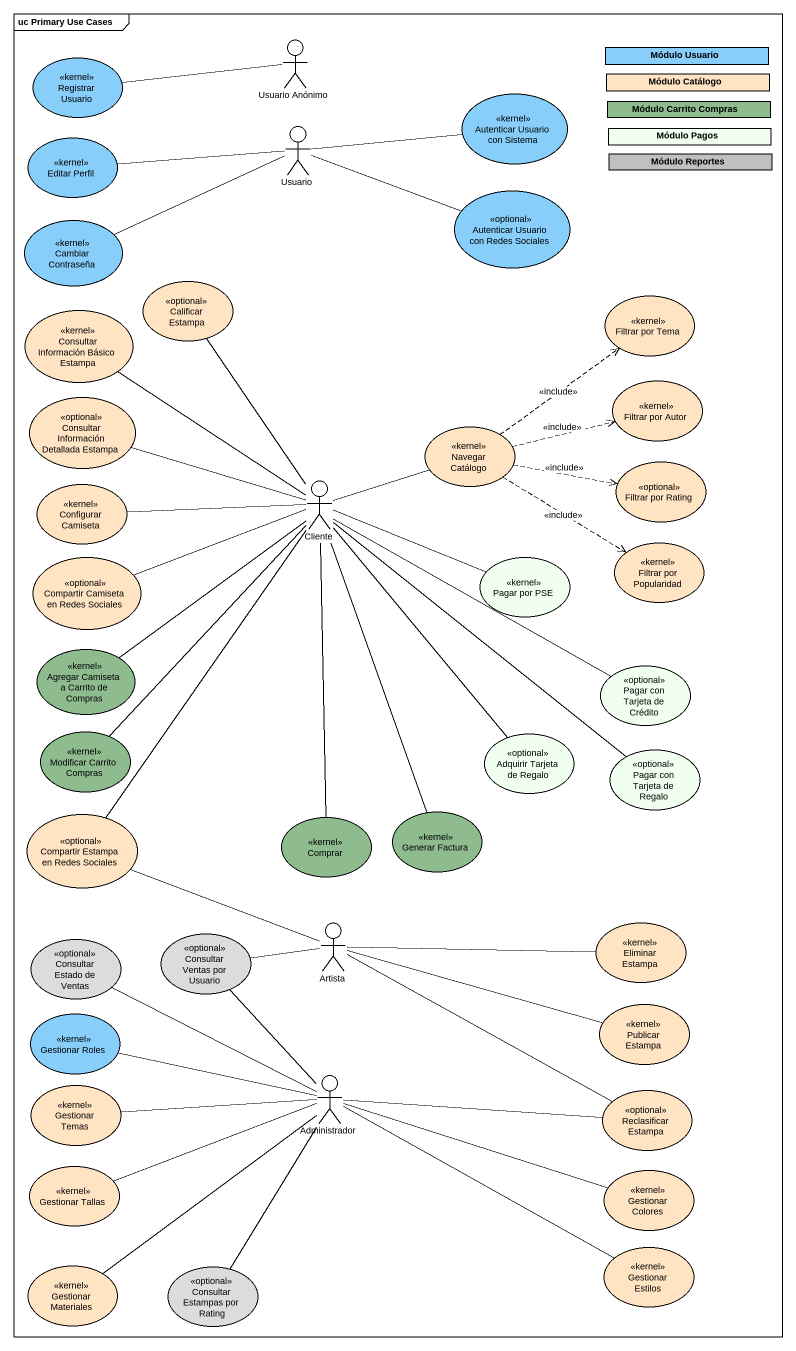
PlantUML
@startuml
mainframe uc Primary Use Cases
actor "Usuario Anónimo" as Usuario_Anónimo
rectangle "Módulo Usuario" as Módulo_Usuario #87CEFA
usecase "Registrar Usuario" as Registrar_Usuario <<kernel>> #87CEFA
rectangle "Módulo Catálogo" as Módulo_Catálogo #FFE4C4
actor Usuario
usecase "Autenticar Usuario con Sistema" as Autenticar_Usuario_con <<kernel>> #87CEFA
rectangle "Módulo Carrito Compras" as Módulo_Carrito_Compras #8FBC8F
usecase "Editar Perfil" as Editar_Perfil <<kernel>> #87CEFA
rectangle "Módulo Pagos" as Módulo_Pagos #F0FFF0
rectangle "Módulo Reportes" as Módulo_Reportes #C0C0C0
usecase "Autenticar Usuario con Redes Sociales" as Autenticar_Usuario_con_2 <<optional>> #87CEFA
usecase "Cambiar Contraseña" as Cambiar_Contraseña <<kernel>> #87CEFA
usecase "Calificar Estampa" as Calificar_Estampa <<optional>> #FFE4C4
usecase "Consultar Información Básico Estampa" as Consultar_Información <<kernel>> #FFE4C4
usecase "Filtrar por Tema" as Filtrar_por_Tema <<kernel>> #FFE4C4
usecase "Consultar Información Detallada Estampa" as Consultar_Información_2 <<optional>> #FFE4C4
usecase "Filtrar por Autor" as Filtrar_por_Autor <<kernel>> #FFE4C4
usecase "Navegar Catálogo" as Navegar_Catálogo <<kernel>> #FFE4C4
usecase "Filtrar por Rating" as Filtrar_por_Rating <<optional>> #FFE4C4
usecase "Configurar Camiseta" as Configurar_Camiseta <<kernel>> #FFE4C4
actor Cliente
usecase "Filtrar por Popularidad" as Filtrar_por_Popularidad <<kernel>> #FFE4C4
usecase "Compartir Camiseta en Redes Sociales" as Compartir_Camiseta_en_Redes <<optional>> #FFE4C4
usecase "Pagar por PSE" as Pagar_por_PSE <<kernel>> #F0FFF0
usecase "Agregar Camiseta a Carrito de Compras" as Agregar_Camiseta_a_Carrito <<kernel>> #8FBC8F
usecase "Pagar con Tarjeta de Crédito" as Pagar_con_Tarjeta_de_Crédito <<optional>> #F0FFF0
usecase "Modificar Carrito Compras" as Modificar_Carrito_Compras <<kernel>> #8FBC8F
usecase "Adquirir Tarjeta de Regalo" as Adquirir_Tarjeta_de_Regalo <<optional>> #F0FFF0
usecase "Pagar con Tarjeta de Regalo" as Pagar_con_Tarjeta_de_Regalo <<optional>> #F0FFF0
usecase "Compartir Estampa en Redes Sociales" as Compartir_Estampa_en_Redes <<optional>> #FFE4C4
usecase Comprar <<kernel>> #8FBC8F
usecase "Generar Factura" as Generar_Factura <<kernel>> #8FBC8F
usecase "Consultar Estado de Ventas" as Consultar_Estado_de_Ventas <<optional>> #DCDCDC
usecase "Consultar Ventas por Usuario" as Consultar_Ventas_por_Usuario <<optional>> #DCDCDC
actor Artista
usecase "Eliminar Estampa" as Eliminar_Estampa <<kernel>> #FFE4C4
usecase "Gestionar Roles" as Gestionar_Roles <<kernel>> #87CEFA
usecase "Publicar Estampa" as Publicar_Estampa <<kernel>> #FFE4C4
usecase "Gestionar Temas" as Gestionar_Temas <<kernel>> #FFE4C4
actor Administrador
usecase "Reclasificar Estampa" as Reclasificar_Estampa <<optional>> #FFE4C4
usecase "Gestionar Tallas" as Gestionar_Tallas <<kernel>> #FFE4C4
usecase "Gestionar Colores" as Gestionar_Colores <<kernel>> #FFE4C4
usecase "Gestionar Estilos" as Gestionar_Estilos <<kernel>> #FFE4C4
usecase "Gestionar Materiales" as Gestionar_Materiales <<kernel>> #FFE4C4
usecase "Consultar Estampas por Rating" as Consultar_Estampas_por <<optional>> #DCDCDC
Usuario_Anónimo -left- Registrar_Usuario
Usuario -right- Autenticar_Usuario_con
Usuario -left- Editar_Perfil
Usuario -right- Autenticar_Usuario_con_2
Usuario -left- Cambiar_Contraseña
Navegar_Catálogo .up.> Filtrar_por_Tema : <<include>>
Navegar_Catálogo .right.> Filtrar_por_Autor : <<include>>
Navegar_Catálogo .right.> Filtrar_por_Rating : <<include>>
Navegar_Catálogo ..> Filtrar_por_Popularidad : <<include>>
Cliente -up- Calificar_Estampa
Cliente -up- Consultar_Información
Cliente -left- Consultar_Información_2
Cliente -right- Navegar_Catálogo
Cliente -left- Configurar_Camiseta
Cliente -left- Compartir_Camiseta_en_Redes
Cliente -right- Pagar_por_PSE
Cliente -- Agregar_Camiseta_a_Carrito
Cliente -right- Pagar_con_Tarjeta_de_Crédito
Cliente -- Modificar_Carrito_Compras
Cliente -- Adquirir_Tarjeta_de_Regalo
Cliente -- Pagar_con_Tarjeta_de_Regalo
Cliente -- Compartir_Estampa_en_Redes
Cliente -- Comprar
Cliente -- Generar_Factura
Consultar_Ventas_por_Usuario -right- Artista
Artista -left- Compartir_Estampa_en_Redes
Artista -right- Eliminar_Estampa
Artista -right- Publicar_Estampa
Artista -right- Reclasificar_Estampa
Administrador -left- Consultar_Estado_de_Ventas
Administrador -up- Consultar_Ventas_por_Usuario
Administrador -left- Gestionar_Roles
Administrador -left- Gestionar_Temas
Administrador -right- Reclasificar_Estampa
Administrador -left- Gestionar_Tallas
Administrador -right- Gestionar_Colores
Administrador -right- Gestionar_Estilos
Administrador -- Gestionar_Materiales
Administrador -- Consultar_Estampas_por
@enduml
